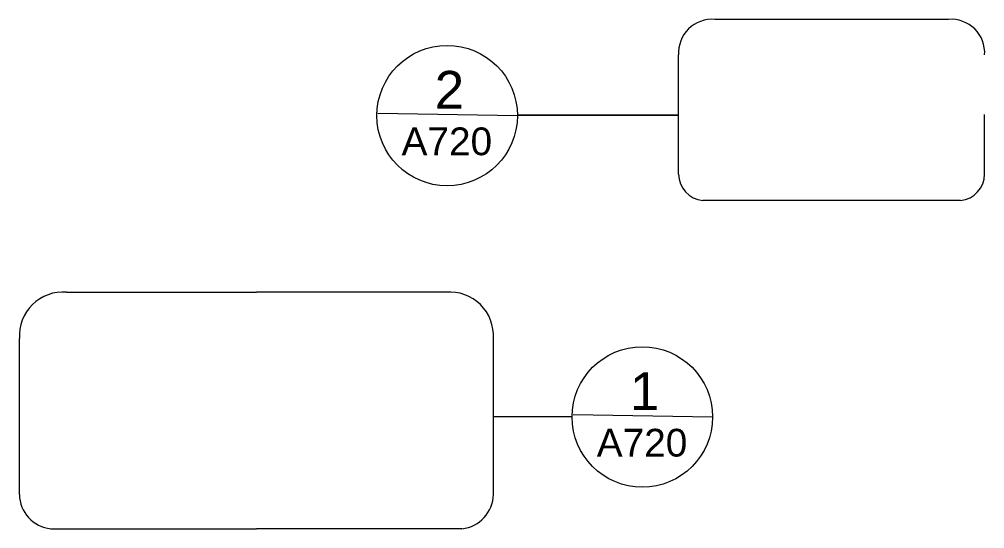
# Model space of a CAD drawing. Header units: inches. Extents: x 10 to 990, y 10 to 623.
# Drawn here: x 10.42 to 49.29, y 417.33 to 437.85 of the extents above; entities that cross this region are included whole.
import ezdxf

# ---------------------------------------------------------------- set-up
doc = ezdxf.new("R2010")
doc.units = ezdxf.units.IN
doc.header["$MEASUREMENT"] = 0
doc.styles.get("Standard").update_dxf_attribs({"font": 'arial.ttf'})

msp = doc.modelspace()

# ---------------------------------------------------------------- linework, layer by layer
at = {"lineweight": 13}
for p, q in [((47.834, 437.847), (38.42, 437.847)), ((36.968, 431.607), (36.968, 436.413)), ((24.862, 434.066), (30.477, 433.972)), ((49.287, 431.607), (49.287, 434.013)), ((48.319, 430.551), (37.936, 430.551)), ((12.324, 426.859), (19.968, 426.859)), ((27.611, 426.859), (19.968, 426.859)), ((10.427, 418.707), (10.427, 424.986)), ((29.509, 418.707), (29.509, 424.986)), ((29.509, 421.85), (32.664, 421.85)), ((32.721, 421.924), (38.336, 421.83)), ((11.691, 417.327), (19.968, 417.327)), ((28.244, 417.327), (19.968, 417.327))]:
    msp.add_line(p, q, dxfattribs=at)
msp.add_line((36.968, 433.988), (30.477, 433.972))
for centre in [(27.648, 433.972), (35.507, 421.83)]:
    msp.add_circle(centre, 2.829, dxfattribs=at)
for centre, radius, start, end in [((38.317, 436.499), 1.352, 85.6098, 183.6473), ((47.938, 436.499), 1.352, 356.3527, 94.3902), ((38.045, 431.622), 1.077, 180.7974, 264.1842), ((48.21, 431.622), 1.077, 275.8158, 359.2026), ((12.189, 425.098), 1.766, 85.6098, 183.6473), ((27.746, 425.098), 1.766, 356.3527, 94.3902), ((11.834, 418.727), 1.407, 180.7974, 264.1842), ((28.102, 418.727), 1.407, 275.8158, 359.2026)]:
    msp.add_arc(centre, radius, start, end, dxfattribs=at)

# ---------------------------------------------------------------- texts
at = {"lineweight": 13, "attachment_point": 1}
for s, width, insert, char_height in [('2', 4.38261, (27.149, 435.771), 1.524), ('A720', 1.77982, (25.813, 433.493), 1.1177), ('1', 4.38261, (35.008, 423.629), 1.524), ('A720', 1.77982, (33.671, 421.351), 1.1177)]:
    msp.add_mtext_dynamic_manual_height_columns(s, width=width, gutter_width=1, heights=[0], dxfattribs=dict(at, insert=insert, char_height=char_height))

doc.saveas('drawing.dxf')
